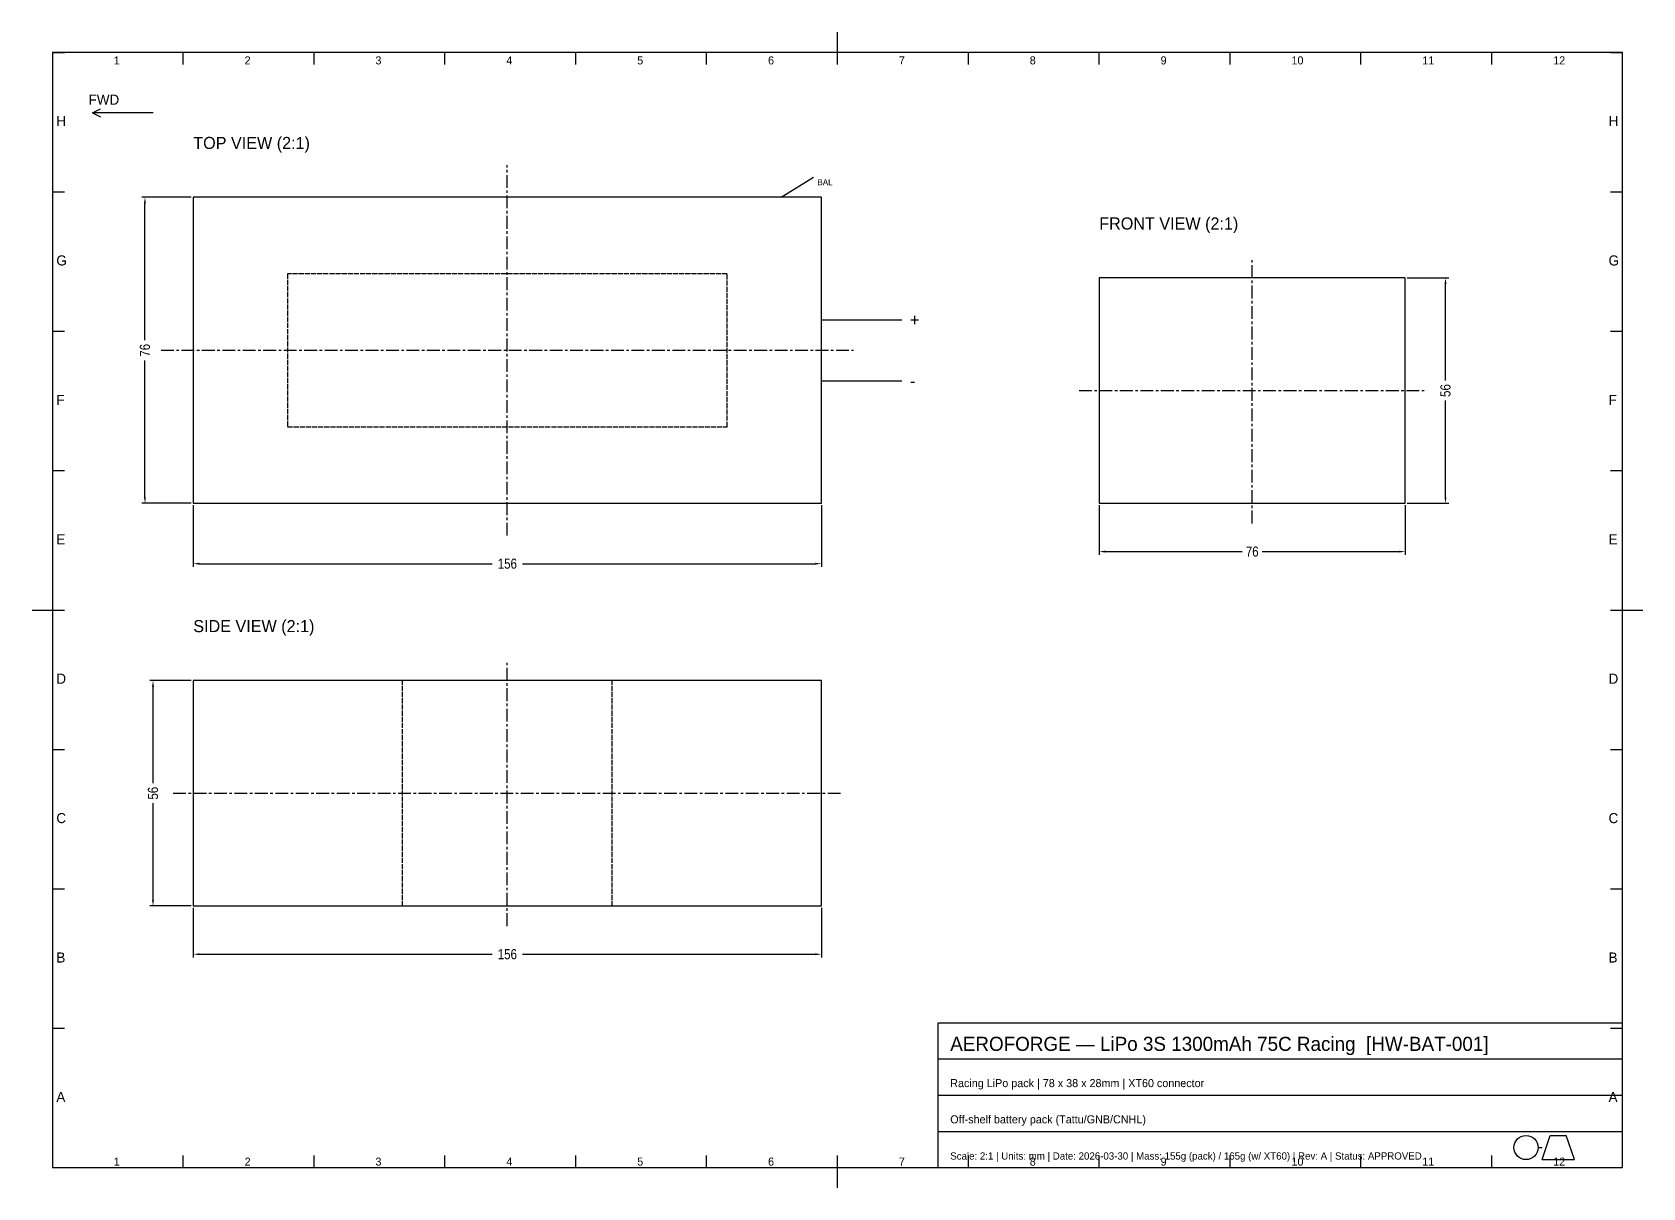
# Model space of a CAD drawing. Header units: metres. Extents: x 15 to 415, y 5 to 292.
import ezdxf

# ---------------------------------------------------------------- set-up
doc = ezdxf.new("R2010")
doc.units = ezdxf.units.M
doc.linetypes.add('CENTER', pattern=[5.08, 3.175, -0.635, 0.635, -0.635])
doc.linetypes.add('DASHED', pattern=[1.524, 1.27, -0.254])
for name, color, linetype in [('BORDER', 7, 'Continuous'), ('CENTERLINE', 5, 'Continuous'), ('HIDDEN', 7, 'Continuous'), ('ORIENTATION', 7, 'Continuous'), ('OUTLINE', 7, 'Continuous'), ('TEXT', 7, 'Continuous'), ('TITLEBLOCK', 7, 'Continuous')]:
    doc.layers.add(name, color=color, linetype=linetype)
doc.styles.add('OpenSansCondensed-Light', font='OpenSansCondensed-Light.ttf')
doc.dimstyles.new('AEROFORGE', dxfattribs={"dimtxt": 2.5, "dimasz": 1.5, "dimexe": 0.8, "dimexo": 0.5, "dimgap": 0.6, "dimtad": 1, "dimcen": 2.5, "dimazin": 3, "dimtfac": 1, "dimtmove": 0, "dimatfit": 3})

# ---------------------------------------------------------------- blocks, each defined once
blk = doc.blocks.new('_CLOSEDFILLED')
at = {"color": 0, "linetype": 'BYBLOCK'}
blk.add_solid([(-1, 0.16), (0, 0), (-1, -0.16)], dxfattribs=at)
blk = doc.blocks.new('*D1')
for p, q in [((55, 174.5), (55, 159.2)), ((211, 174.5), (211, 159.2)), ((56.5, 160), (129.25, 160)), ((136.75, 160), (209.5, 160))]:
    blk.add_line(p, q)
at = {"layer": 'Defpoints'}
for p in [(55, 175), (211, 175), (55, 160)]:
    blk.add_point(p, dxfattribs=at)
at = {"xscale": 1.5, "yscale": 1.5, "rotation": 180}
blk.add_blockref('_CLOSEDFILLED', (55, 160), dxfattribs=at)
at = {"xscale": 1.5, "yscale": 1.5}
blk.add_blockref('_CLOSEDFILLED', (211, 160), dxfattribs=at)
at = {"insert": (133, 160), "char_height": 2.5, "attachment_point": 5, "style": 'OpenSansCondensed-Light'}
blk.add_mtext('156', dxfattribs=at)
blk = doc.blocks.new('*D2')
for p, q in [((54.5, 251), (42.2, 251)), ((43, 215.5), (43, 249.5)), ((43, 176.5), (43, 210.5)), ((54.5, 175), (42.2, 175))]:
    blk.add_line(p, q)
at = {"layer": 'Defpoints'}
for p in [(55, 251), (43, 175), (55, 175)]:
    blk.add_point(p, dxfattribs=at)
at = {"xscale": 1.5, "yscale": 1.5}
for p, rotation in [((43, 251), 90), ((43, 175), 270)]:
    blk.add_blockref('_CLOSEDFILLED', p, dxfattribs=dict(at, rotation=rotation))
at = {"insert": (43, 213), "char_height": 2.5, "attachment_point": 5, "rotation": 90, "style": 'OpenSansCondensed-Light'}
blk.add_mtext('76', dxfattribs=at)
blk = doc.blocks.new('*D3')
for p, q in [((356.5, 231), (366.8, 231)), ((366, 205.5), (366, 229.5)), ((366, 176.5), (366, 200.5)), ((356.5, 175), (366.8, 175))]:
    blk.add_line(p, q)
at = {"layer": 'Defpoints'}
for p in [(356, 231), (356, 175), (366, 175)]:
    blk.add_point(p, dxfattribs=at)
at = {"xscale": 1.5, "yscale": 1.5}
for p, rotation in [((366, 231), 90), ((366, 175), 270)]:
    blk.add_blockref('_CLOSEDFILLED', p, dxfattribs=dict(at, rotation=rotation))
at = {"insert": (366, 203), "char_height": 2.5, "attachment_point": 5, "rotation": 90, "style": 'OpenSansCondensed-Light'}
blk.add_mtext('56', dxfattribs=at)
blk = doc.blocks.new('*D4')
for p, q in [((280, 174.5), (280, 162.2)), ((356, 174.5), (356, 162.2)), ((281.5, 163), (315.5, 163)), ((320.5, 163), (354.5, 163))]:
    blk.add_line(p, q)
at = {"layer": 'Defpoints'}
for p in [(280, 175), (356, 175), (280, 163)]:
    blk.add_point(p, dxfattribs=at)
at = {"xscale": 1.5, "yscale": 1.5, "rotation": 180}
blk.add_blockref('_CLOSEDFILLED', (280, 163), dxfattribs=at)
at = {"xscale": 1.5, "yscale": 1.5}
blk.add_blockref('_CLOSEDFILLED', (356, 163), dxfattribs=at)
at = {"insert": (318, 163), "char_height": 2.5, "attachment_point": 5, "style": 'OpenSansCondensed-Light'}
blk.add_mtext('76', dxfattribs=at)
blk = doc.blocks.new('*D5')
for p, q in [((55, 74.5), (55, 62.2)), ((211, 74.5), (211, 62.2)), ((56.5, 63), (129.25, 63)), ((136.75, 63), (209.5, 63))]:
    blk.add_line(p, q)
at = {"layer": 'Defpoints'}
for p in [(55, 75), (211, 75), (55, 63)]:
    blk.add_point(p, dxfattribs=at)
at = {"xscale": 1.5, "yscale": 1.5, "rotation": 180}
blk.add_blockref('_CLOSEDFILLED', (55, 63), dxfattribs=at)
at = {"xscale": 1.5, "yscale": 1.5}
blk.add_blockref('_CLOSEDFILLED', (211, 63), dxfattribs=at)
at = {"insert": (133, 63), "char_height": 2.5, "attachment_point": 5, "style": 'OpenSansCondensed-Light'}
blk.add_mtext('156', dxfattribs=at)
blk = doc.blocks.new('*D6')
for p, q in [((54.5, 131), (44.2, 131)), ((45, 105.5), (45, 129.5)), ((45, 76.5), (45, 100.5)), ((54.5, 75), (44.2, 75))]:
    blk.add_line(p, q)
at = {"layer": 'Defpoints'}
for p in [(55, 131), (45, 75), (55, 75)]:
    blk.add_point(p, dxfattribs=at)
at = {"xscale": 1.5, "yscale": 1.5}
for p, rotation in [((45, 131), 90), ((45, 75), 270)]:
    blk.add_blockref('_CLOSEDFILLED', p, dxfattribs=dict(at, rotation=rotation))
at = {"insert": (45, 103), "char_height": 2.5, "attachment_point": 5, "rotation": 90, "style": 'OpenSansCondensed-Light'}
blk.add_mtext('56', dxfattribs=at)

msp = doc.modelspace()

# ---------------------------------------------------------------- linework, layer by layer
at = {"layer": 'BORDER'}
for p, q in [((215, 287), (215, 292)), ((410, 287), (20, 287)), ((20, 287), (20, 10)), ((20, 287), (23, 287)), ((52.5, 284), (52.5, 287)), ((85, 284), (85, 287)), ((117.5, 284), (117.5, 287)), ((150, 284), (150, 287)), ((182.5, 284), (182.5, 287)), ((215, 284), (215, 287)), ((247.5, 284), (247.5, 287)), ((280, 284), (280, 287)), ((312.5, 284), (312.5, 287)), ((345, 284), (345, 287)), ((377.5, 284), (377.5, 287)), ((407, 287), (410, 287)), ((410, 10), (410, 287)), ((410, 284), (410, 287)), ((20, 252.375), (23, 252.375)), ((407, 252.375), (410, 252.375)), ((20, 217.75), (23, 217.75)), ((407, 217.75), (410, 217.75)), ((20, 183.125), (23, 183.125)), ((407, 183.125), (410, 183.125)), ((15, 148.5), (20, 148.5)), ((20, 148.5), (23, 148.5)), ((407, 148.5), (410, 148.5)), ((410, 148.5), (415, 148.5)), ((20, 113.875), (23, 113.875)), ((407, 113.875), (410, 113.875)), ((20, 79.25), (23, 79.25)), ((407, 79.25), (410, 79.25)), ((20, 44.625), (23, 44.625)), ((407, 44.625), (410, 44.625)), ((52.5, 10), (52.5, 13)), ((85, 10), (85, 13)), ((117.5, 10), (117.5, 13)), ((150, 10), (150, 13)), ((182.5, 10), (182.5, 13)), ((215, 10), (215, 13)), ((247.5, 10), (247.5, 13)), ((280, 10), (280, 13)), ((312.5, 10), (312.5, 13)), ((345, 10), (345, 13)), ((377.5, 10), (377.5, 13)), ((410, 10), (410, 13)), ((20, 10), (410, 10)), ((215, 5), (215, 10))]:
    msp.add_line(p, q, dxfattribs=at)
at = {"layer": 'CENTERLINE', "linetype": 'CENTER'}
for p, q in [((133, 167), (133, 259)), ((318, 170), (318, 236)), ((47, 213), (219, 213)), ((275, 203), (361, 203)), ((133, 70), (133, 136)), ((50, 103), (216, 103))]:
    msp.add_line(p, q, dxfattribs=at)
at = {"layer": 'HIDDEN', "linetype": 'DASHED'}
for p, q in [((187.6, 232), (78.4, 232)), ((78.4, 232), (78.4, 194)), ((187.6, 194), (187.6, 232)), ((78.4, 194), (187.6, 194)), ((107, 75), (107, 131)), ((159, 75), (159, 131))]:
    msp.add_line(p, q, dxfattribs=at)
at = {"layer": 'ORIENTATION'}
for p, q in [((30, 272), (32, 273)), ((45, 272), (30, 272)), ((30, 272), (32, 271))]:
    msp.add_line(p, q, dxfattribs=at)
at = {"layer": 'OUTLINE'}
for p, q in [((201, 251), (209, 256)), ((211, 251), (55, 251)), ((55, 251), (55, 175)), ((211, 175), (211, 251)), ((356, 231), (280, 231)), ((280, 231), (280, 175)), ((356, 175), (356, 231)), ((211, 220.6), (231, 220.6)), ((211, 205.4), (231, 205.4)), ((55, 175), (211, 175)), ((280, 175), (356, 175)), ((211, 131), (55, 131)), ((55, 131), (55, 75)), ((211, 75), (211, 131)), ((55, 75), (211, 75))]:
    msp.add_line(p, q, dxfattribs=at)
at = {"layer": 'TITLEBLOCK'}
for p, q in [((240, 46), (410, 46)), ((240, 10), (240, 46)), ((410, 10), (410, 46)), ((240, 37), (410, 37)), ((240, 28), (410, 28)), ((240, 19), (410, 19)), ((390, 12), (392, 18)), ((392, 18), (396, 18)), ((398, 12), (396, 18)), ((389, 15), (390, 15)), ((390, 12), (398, 12)), ((240, 10), (410, 10))]:
    msp.add_line(p, q, dxfattribs=at)
msp.add_circle((386, 15), 3, dxfattribs=at)

# ---------------------------------------------------------------- texts
at = {"layer": 'BORDER'}
for s, height, p in [('1', 2, (35.25, 284)), ('2', 2, (67.75, 284)), ('3', 2, (100.25, 284)), ('4', 2, (132.75, 284)), ('5', 2, (165.25, 284)), ('6', 2, (197.75, 284)), ('7', 2, (230.25, 284)), ('8', 2, (262.75, 284)), ('9', 2, (295.25, 284)), ('10', 2, (327.75, 284)), ('11', 2, (360.25, 284)), ('12', 2, (392.75, 284)), ('H', 2.5, (21, 268.6875)), ('H', 2.5, (406.5, 268.6875)), ('G', 2.5, (21, 234.0625)), ('G', 2.5, (406.5, 234.0625)), ('F', 2.5, (21, 199.4375)), ('F', 2.5, (406.5, 199.4375)), ('E', 2.5, (21, 164.8125)), ('E', 2.5, (406.5, 164.8125)), ('D', 2.5, (21, 130.1875)), ('D', 2.5, (406.5, 130.1875)), ('C', 2.5, (21, 95.5625)), ('C', 2.5, (406.5, 95.5625)), ('B', 2.5, (21, 60.9375)), ('B', 2.5, (406.5, 60.9375)), ('A', 2.5, (21, 26.3125)), ('A', 2.5, (406.5, 26.3125)), ('1', 2, (35.25, 10.5)), ('2', 2, (67.75, 10.5)), ('3', 2, (100.25, 10.5)), ('4', 2, (132.75, 10.5)), ('5', 2, (165.25, 10.5)), ('6', 2, (197.75, 10.5)), ('7', 2, (230.25, 10.5)), ('8', 2, (262.75, 10.5)), ('9', 2, (295.25, 10.5)), ('10', 2, (327.75, 10.5)), ('11', 2, (360.25, 10.5)), ('12', 2, (392.75, 10.5))]:
    msp.add_text(s, height=height, dxfattribs=at).set_placement(p)
at = {"layer": 'ORIENTATION'}
msp.add_text('FWD', height=2.5, dxfattribs=at).set_placement((29, 274))
at = {"layer": 'TEXT'}
for s, height, p in [('TOP VIEW (2:1)', 3, (55, 263)), ('BAL', 1.5, (210, 254)), ('FRONT VIEW (2:1)', 3, (280, 243)), ('+', 3, (233, 219.1)), ('-', 3, (233, 203.9)), ('SIDE VIEW (2:1)', 3, (55, 143))]:
    msp.add_text(s, height=height, dxfattribs=at).set_placement(p)
at = {"layer": 'TITLEBLOCK'}
for s, height, p in [('AEROFORGE — LiPo 3S 1300mAh 75C Racing  [HW-BAT-001]', 3.5, (243, 39)), ('Racing LiPo pack | 78 x 38 x 28mm | XT60 connector', 2, (243, 30)), ('Off-shelf battery pack (Tattu/GNB/CNHL)', 2, (243, 21)), ('Scale: 2:1 | Units: mm | Date: 2026-03-30 | Mass: 155g (pack) / 165g (w/ XT60) | Rev: A | Status: APPROVED', 1.8, (243, 12))]:
    msp.add_text(s, height=height, dxfattribs=at).set_placement(p)

# ---------------------------------------------------------------- dimensions: what is measured, and where the dimension line sits
for base, p1, p2, picture, middle in [((43, 175), (55, 175), (55, 251), '*D2', (43, 213)), ((366, 175), (356, 175), (356, 231), '*D3', (366, 203)), ((45, 75), (55, 75), (55, 131), '*D6', (45, 103))]:
    dim = msp.add_linear_dim(base=base, p1=p1, p2=p2, angle=90, dimstyle='AEROFORGE')
    dim.commit()
    dim.dimension.update_dxf_attribs({"geometry": picture, "text_midpoint": middle})
for base, p1, p2, picture, middle in [((55, 160), (55, 175), (211, 175), '*D1', (133, 160)), ((280, 163), (280, 175), (356, 175), '*D4', (318, 163)), ((55, 63), (55, 75), (211, 75), '*D5', (133, 63))]:
    dim = msp.add_linear_dim(base=base, p1=p1, p2=p2, dimstyle='AEROFORGE')
    dim.commit()
    dim.dimension.update_dxf_attribs({"geometry": picture, "text_midpoint": middle})

doc.saveas('drawing.dxf')
